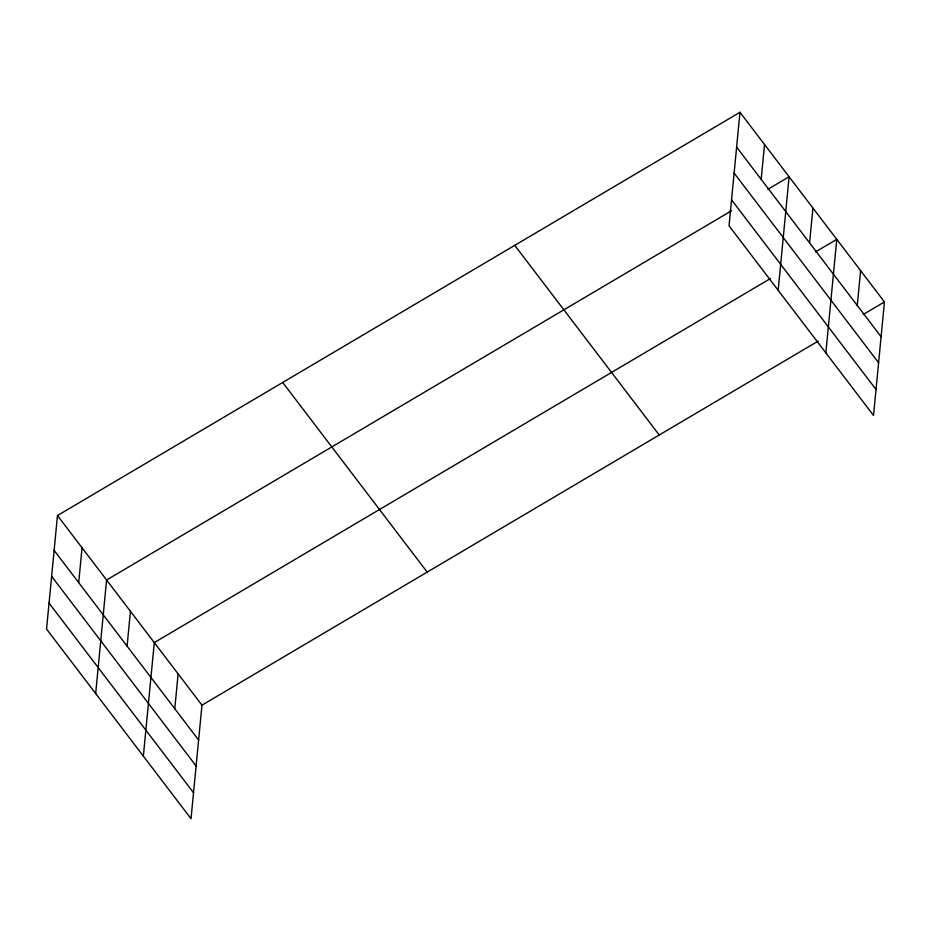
<?xml version="1.0" encoding="UTF-8"?>
<svg xmlns="http://www.w3.org/2000/svg" width="931" height="931" viewBox="0 0 931 931"><rect width="100%" height="100%" fill="white"/><g stroke="black" fill="none" stroke-linecap="round" stroke-linejoin="round"><path stroke-width="1.4" d="M57.478 515.541L46.55 629.065L191.03 818.721L201.969 705.186L57.478 515.541L739.97 112.279L884.45 301.935L873.522 415.459L729.031 225.814L739.97 112.279M78.693 582.608L82.044 547.777M95.672 693.548L106.6 580.013L731.533 210.767M127.093 646.137L130.445 611.306M143.351 756.135L154.29 642.599L770.461 278.532M174.772 708.724L178.124 673.893M761.174 179.357L764.526 144.526M778.165 290.297L789.092 176.762L767.819 189.33M809.574 242.886L812.926 208.055M825.844 352.884L836.771 239.348L815.498 251.917M857.253 305.473L860.605 270.642M201.969 705.186L818.14 341.118M863.177 314.503L884.45 301.935M736.619 147.11L881.098 336.766M734.117 173.085L878.596 362.741M731.533 199.839L876.024 389.495M514.75 245.353L659.229 435.01M282.698 382.466L427.189 572.111M54.126 550.372L198.606 740.017M51.624 576.336L196.104 765.992M49.052 603.09L193.532 792.747"/></g></svg>
